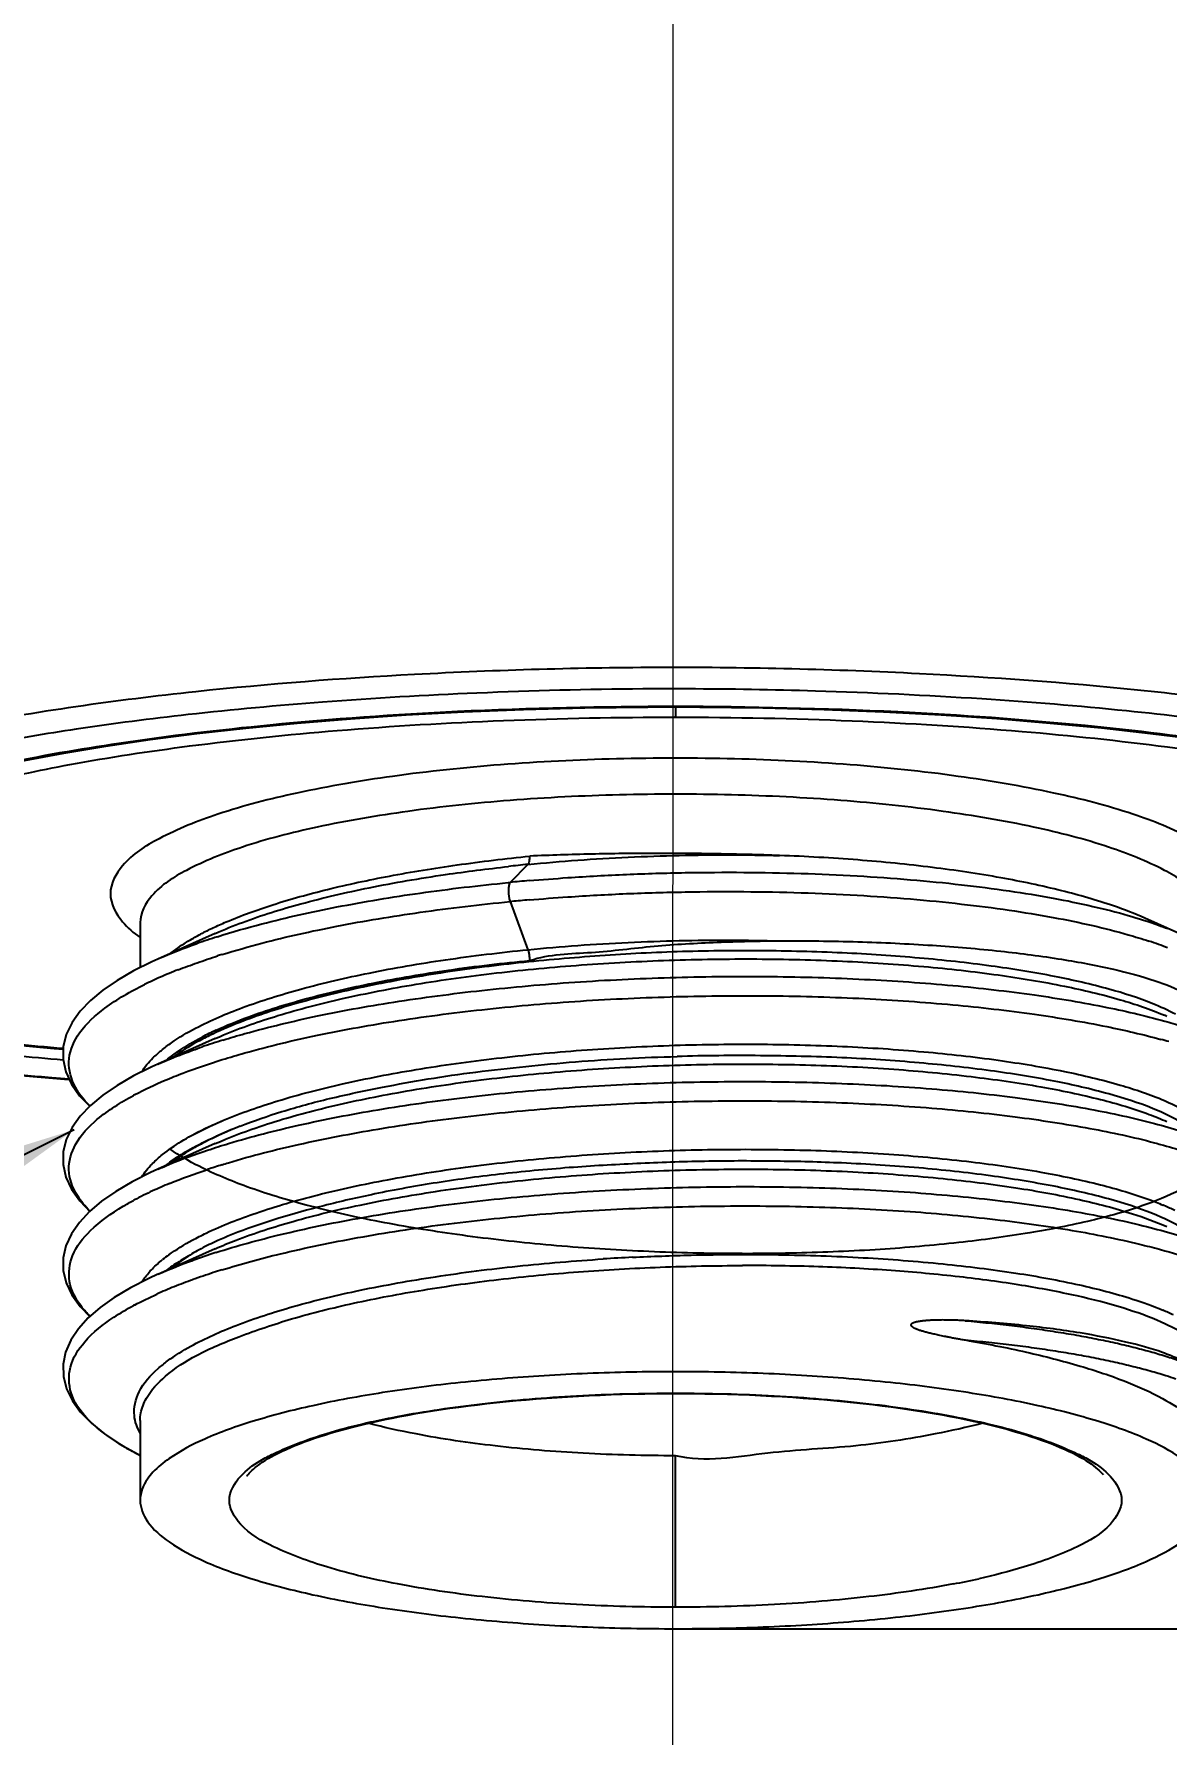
# Model space of a CAD drawing. Extents: x 11295 to 11888, y -24362 to -23942.
# Drawn here: x 11462.68 to 11481.73, y -24297.72 to -24269.13 of the extents above; entities that cross this region are included whole.
import ezdxf

# ---------------------------------------------------------------- set-up
doc = ezdxf.new("R2010")
doc.units = 0
doc.header["$MEASUREMENT"] = 0
doc.linetypes.add('CENTER', pattern=[47.5, 22, -8.5, 8.5, -8.5])
doc.layers.get('0').update_dxf_attribs({"linetype": 'CONTINUOUS'})
doc.layers.get('DEFPOINTS').update_dxf_attribs({"linetype": 'CONTINUOUS'})
doc.layers.add('\\M+5B3DF\\M+5B4E7\\M+5CFDF', color=3, linetype='CONTINUOUS', lineweight=18)
doc.layers.add('\\M+5D6D0\\M+5D0C4\\M+5CFDF', color=1, linetype='CENTER', lineweight=18)
doc.styles.add('\\M+5CAFD\\M+5D7D6', font='txt.shx')
doc.dimstyles.new('X\\M+5B3DF\\M+5B4E7\\M+5D1F9\\M+5CABD', dxfattribs={"dimtxt": 2, "dimasz": 1.5, "dimexe": 0.5, "dimexo": 0, "dimgap": 1, "dimtad": 1, "dimtoh": 1, "dimdec": 1, "dimzin": 1, "dimdsep": 46, "dimtxsty": '\\M+5CAFD\\M+5D7D6', "dimcen": 0, "dimadec": 0, "dimazin": 0, "dimtfac": 1, "dimtdec": 1, "dimtmove": 0, "dimatfit": 3, "dimfxl": 0, "dimtolj": 1, "dimtzin": 0, "dimarcsym": 0})

# ---------------------------------------------------------------- blocks, each defined once
blk = doc.blocks.new('*D3')
at = {"layer": '\\M+5B3DF\\M+5B4E7\\M+5CFDF', "color": 0, "lineweight": -2}
for p, q in [((11473.477, -24052.694), (11536.8, -24052.694)), ((11536.3, -24054.194), (11536.3, -24294.437)), ((11473.406, -24295.937), (11536.8, -24295.937))]:
    blk.add_line(p, q, dxfattribs=at)
at = {"layer": '\\M+5B3DF\\M+5B4E7\\M+5CFDF', "color": 0}
for points in [[(11536.05, -24054.194), (11536.55, -24054.194), (11536.3, -24052.694)], [(11536.05, -24294.437), (11536.55, -24294.437), (11536.3, -24295.937)]]:
    blk.add_solid(points, dxfattribs=at)
at = {"layer": 'DEFPOINTS', "color": 0}
for p in [(11473.477, -24052.694), (11473.406, -24295.937), (11536.3, -24295.937)]:
    blk.add_point(p, dxfattribs=at)
at = {"layer": '\\M+5B3DF\\M+5B4E7\\M+5CFDF', "color": 0, "insert": (11532.3, -24163.283), "char_height": 6, "attachment_point": 5, "rotation": 90, "style": '\\M+5CAFD\\M+5D7D6'}
blk.add_mtext('\\A1;243', dxfattribs=at)

msp = doc.modelspace()

# ---------------------------------------------------------------- linework, layer by layer
at = {"color": 7, "linetype": 'Continuous'}
for p, q in [((11473.466, -24280.444), (11473.466, -24280.598)), ((11473.467, -24280.436), (11473.467, -24280.44)), ((11470.985, -24283.092), (11470.686, -24283.394)), ((11470.652, -24283.397), (11470.686, -24283.394)), ((11470.686, -24283.717), (11470.715, -24283.715)), ((11470.686, -24283.717), (11470.985, -24284.525)), ((11464.466, -24284.07), (11464.466, -24284.826)), ((11481.945, -24284.256), (11481.359, -24283.995)), ((11465.73, -24284.251), (11464.763, -24284.682)), ((11465.73, -24286.018), (11464.763, -24286.449)), ((11465.73, -24287.785), (11464.763, -24288.216)), ((11465.73, -24289.552), (11464.763, -24289.983)), ((11465.275, -24289.676), (11465.149, -24289.751)), ((11481.604, -24289.56), (11481.619, -24289.564)), ((11473.466, -24291.979), (11473.466, -24291.984)), ((11464.466, -24292.437), (11464.466, -24293.778)), ((11473.466, -24295.577), (11473.466, -24293.03))]:
    msp.add_line(p, q, dxfattribs=at)
for points in [[(11459.899, -24282.04), (11460.324, -24281.891), (11460.803, -24281.747), (11461.33, -24281.607), (11461.904, -24281.472), (11462.522, -24281.343), (11463.185, -24281.22), (11463.889, -24281.103), (11464.634, -24280.994), (11465.42, -24280.893), (11466.245, -24280.801), (11467.106, -24280.717), (11468.005, -24280.643), (11468.939, -24280.58), (11469.907, -24280.527), (11470.909, -24280.487), (11471.942, -24280.459), (11473.004, -24280.446), (11473.467, -24280.444)], [(11473.467, -24280.444), (11473.873, -24280.446), (11474.933, -24280.459), (11475.965, -24280.486), (11476.966, -24280.526), (11477.933, -24280.578), (11478.866, -24280.641), (11479.765, -24280.715), (11480.627, -24280.797), (11481.452, -24280.889), (11482.239, -24280.989), (11482.986, -24281.097), (11483.692, -24281.212), (11484.357, -24281.334), (11484.979, -24281.462), (11485.557, -24281.596), (11486.089, -24281.734), (11486.571, -24281.878), (11487.001, -24282.026)], [(11464.764, -24284.682), (11464.661, -24284.728), (11464.354, -24284.882)], [(11464.354, -24284.882), (11464.078, -24285.041), (11463.837, -24285.207), (11463.63, -24285.379), (11463.457, -24285.559), (11463.321, -24285.75), (11463.225, -24285.951), (11463.174, -24286.158), (11463.172, -24286.368), (11463.218, -24286.578), (11463.312, -24286.783), (11463.449, -24286.979), (11463.619, -24287.157)], [(11459.603, -24285.696), (11459.846, -24285.756), (11460.107, -24285.811), (11460.384, -24285.863), (11460.676, -24285.911), (11460.982, -24285.956), (11461.298, -24286), (11461.625, -24286.04), (11461.962, -24286.079), (11462.307, -24286.116), (11462.661, -24286.152), (11463.023, -24286.185), (11463.174, -24286.198)], [(11459.57, -24286.301), (11460.117, -24286.382), (11460.69, -24286.456), (11461.285, -24286.524), (11461.901, -24286.587), (11462.537, -24286.646), (11463.192, -24286.699), (11463.277, -24286.706)], [(11464.357, -24286.647), (11464.082, -24286.806), (11463.839, -24286.972), (11463.632, -24287.144), (11463.459, -24287.324), (11463.321, -24287.516), (11463.225, -24287.717), (11463.174, -24287.924), (11463.172, -24288.134), (11463.219, -24288.346), (11463.313, -24288.55), (11463.45, -24288.746), (11463.618, -24288.923)], [(11464.764, -24286.449), (11464.665, -24286.494), (11464.357, -24286.647)], [(11464.765, -24288.215), (11464.641, -24288.271), (11464.334, -24288.426)], [(11464.334, -24288.426), (11464.059, -24288.587), (11463.819, -24288.754), (11463.615, -24288.927), (11463.445, -24289.108), (11463.312, -24289.299), (11463.219, -24289.5), (11463.172, -24289.706), (11463.173, -24289.915), (11463.223, -24290.125), (11463.319, -24290.327), (11463.457, -24290.521), (11463.62, -24290.691)], [(11464.766, -24289.981), (11464.613, -24290.052), (11464.305, -24290.209)], [(11464.305, -24290.209), (11464.032, -24290.371), (11463.794, -24290.54), (11463.593, -24290.714), (11463.428, -24290.896), (11463.299, -24291.088), (11463.212, -24291.288), (11463.17, -24291.493), (11463.176, -24291.701), (11463.229, -24291.908), (11463.327, -24292.108), (11463.466, -24292.299), (11463.646, -24292.484), (11463.865, -24292.662), (11464.123, -24292.834)], [(11466.266, -24293.366), (11466.264, -24293.368), (11466.266, -24293.366), (11466.272, -24293.357), (11466.283, -24293.343), (11466.297, -24293.325), (11466.317, -24293.304), (11466.341, -24293.28), (11466.369, -24293.255), (11466.401, -24293.227), (11466.437, -24293.199), (11466.476, -24293.17), (11466.52, -24293.14), (11466.566, -24293.11), (11466.617, -24293.079), (11466.671, -24293.048), (11466.728, -24293.017), (11466.789, -24292.985), (11466.853, -24292.954), (11466.921, -24292.923), (11466.992, -24292.891), (11467.066, -24292.86), (11467.144, -24292.829), (11467.225, -24292.798), (11467.309, -24292.767), (11467.397, -24292.737), (11467.488, -24292.707), (11467.582, -24292.677), (11467.68, -24292.647), (11467.78, -24292.618), (11467.885, -24292.588), (11467.992, -24292.56), (11468.103, -24292.532), (11468.216, -24292.504), (11468.333, -24292.476), (11468.454, -24292.449), (11468.577, -24292.423), (11468.704, -24292.397), (11468.833, -24292.372), (11468.966, -24292.347), (11469.102, -24292.323), (11469.241, -24292.299), (11469.383, -24292.277), (11469.527, -24292.254), (11469.675, -24292.233), (11469.826, -24292.212), (11469.979, -24292.192), (11470.135, -24292.173), (11470.294, -24292.154), (11470.455, -24292.137), (11470.619, -24292.12), (11470.786, -24292.104), (11470.955, -24292.089), (11471.126, -24292.075), (11471.299, -24292.061), (11471.475, -24292.049), (11471.653, -24292.038), (11471.833, -24292.028), (11472.015, -24292.018), (11472.199, -24292.01), (11472.384, -24292.003), (11472.571, -24291.997), (11472.76, -24291.992), (11472.95, -24291.988), (11473.142, -24291.986), (11473.334, -24291.984)], [(11473.334, -24291.984), (11473.575, -24291.984), (11473.768, -24291.986), (11473.96, -24291.988), (11474.151, -24291.992), (11474.34, -24291.996), (11474.527, -24292.002), (11474.713, -24292.009), (11474.898, -24292.018), (11475.08, -24292.027), (11475.26, -24292.037), (11475.439, -24292.048), (11475.615, -24292.06), (11475.789, -24292.073), (11475.961, -24292.087), (11476.13, -24292.102), (11476.297, -24292.118), (11476.461, -24292.135), (11476.623, -24292.153), (11476.782, -24292.171), (11476.939, -24292.19), (11477.093, -24292.21), (11477.244, -24292.231), (11477.392, -24292.252), (11477.537, -24292.275), (11477.679, -24292.298), (11477.818, -24292.321), (11477.955, -24292.345), (11478.088, -24292.37), (11478.218, -24292.395), (11478.345, -24292.421), (11478.469, -24292.447), (11478.589, -24292.474), (11478.707, -24292.502), (11478.821, -24292.529), (11478.932, -24292.558), (11479.04, -24292.586), (11479.144, -24292.615), (11479.245, -24292.645), (11479.343, -24292.675), (11479.438, -24292.705), (11479.529, -24292.735), (11479.617, -24292.766), (11479.702, -24292.796), (11479.783, -24292.827), (11479.861, -24292.858), (11479.936, -24292.89), (11480.007, -24292.921), (11480.075, -24292.952), (11480.139, -24292.984), (11480.2, -24293.015), (11480.258, -24293.046), (11480.312, -24293.077), (11480.363, -24293.108), (11480.41, -24293.139), (11480.454, -24293.169), (11480.493, -24293.198), (11480.53, -24293.226), (11480.562, -24293.254), (11480.59, -24293.279), (11480.614, -24293.303), (11480.634, -24293.325), (11480.649, -24293.342), (11480.657, -24293.353)], [(11464.123, -24292.834), (11464.42, -24293.001), (11464.466, -24293.023)]]:
    msp.add_lwpolyline(points, dxfattribs=at)
for centre, radius, start, end in [((11473.44, -24358.049), 77.907, 89.83328, 89.98156), ((11465.258, -24280.56), 8.208, 359.6071, 359.7334), ((11474.238, -24315.605), 32.676, 95.7146, 96.2929), ((11473.929, -24316.958), 33.721, 94.973, 95.5193), ((11473.933, -24317.332), 33.771, 94.9732, 95.4685), ((11469.395, -24295.71), 11.967, 107.6519, 109.3761), ((11467.894, -24288.826), 5.161, 115.2914, 117.876), ((11479.2, -24291.051), 7.032, 70.1435, 71.5369), ((11466.632, -24286.716), 2.7, 124.0485, 128.1157), ((11469.678, -24296.911), 12.889, 107.3329, 107.6681), ((11479.541, -24290.11), 6.031, 68.6117, 70.1552), ((11468.013, -24292.311), 7.996, 111.3245, 113.6196), ((11467.52, -24291.183), 6.765, 113.6243, 116.1628), ((11479.954, -24289.614), 4.346, 65.8914, 66.5217), ((11467.963, -24290.73), 5.301, 115.4243, 118.1125), ((11468.052, -24290.889), 5.518, 114.7559, 117.4781), ((11469.44, -24297.613), 12.11, 107.2057, 108.933), ((11478.6, -24297.089), 11.463, 74.0098, 74.6987), ((11466.712, -24288.608), 2.836, 125.2911, 126.7042), ((11466.921, -24291.735), 5.41, 118.0502, 118.2432), ((11468.428, -24293.355), 6.29, 111.2639, 117.1832), ((11469.212, -24295.385), 8.467, 111.2308, 114.2239), ((11467.964, -24292.465), 5.287, 117.1191, 119.2185), ((11466.594, -24290.208), 2.644, 124.8446, 128.0181), ((11469.525, -24299.982), 12.401, 107.2712, 108.4568), ((11467.1, -24293.845), 5.797, 114.7217, 118.0928), ((11467.805, -24295.373), 7.48, 112.3568, 114.7342), ((11466.799, -24293.269), 5.147, 118.1596, 118.3779), ((11479.902, -24292.933), 4.476, 66.6072, 66.8568), ((11480.083, -24292.522), 4.026, 63.785, 66.6507), ((11466.495, -24291.805), 2.649, 125.7516, 128.5669), ((11469.027, -24294.75), 6.32, 128.7085, 129.4804), ((11467.095, -24292.562), 3.412, 119.8744, 122.2264), ((11469.372, -24300.95), 11.903, 107.7823, 109.741), ((11474.596, -24326.666), 37.017, 92.8691, 93.6298), ((11468.5, -24298.823), 9.301, 109.787, 111.8567), ((11469.199, -24300.77), 11.37, 107.9457, 109.7819), ((11469.735, -24302.399), 13.085, 107.316, 107.9785), ((11468, -24297.575), 7.957, 111.8605, 114.1337), ((11466.754, -24294.957), 5.057, 118.1015, 118.3181), ((11480.019, -24294.442), 4.193, 64.2863, 66.926), ((11466.259, -24289.366), 4.072, 237.4115, 237.7876), ((11466.391, -24289.156), 4.32, 237.798, 239.5878), ((11466.494, -24288.982), 4.522, 239.576, 239.7612), ((11466.521, -24288.936), 4.575, 239.7614, 240.0488), ((11466.652, -24288.705), 4.842, 240.0634, 241.8436), ((11466.871, -24288.297), 5.304, 241.8365, 243.0214), ((11475.437, -24280.865), 14.573, 280.6891, 282.3932)]:
    msp.add_arc(centre, radius, start, end, dxfattribs=at)
for points, start_tangent, end_tangent in [([(11488.034, -24281.414), (11487.72, -24281.316), (11484.881, -24280.659), (11481.232, -24280.161), (11477.57, -24279.887), (11473.277, -24279.782), (11469.077, -24279.9), (11465.403, -24280.189), (11461.377, -24280.785), (11459.036, -24281.373), (11458.878, -24281.425)], (-0.951046, 0.309049), (-0.949379, -0.314132)), ([(11473.465, -24280.142), (11472.917, -24280.143), (11470.129, -24280.212), (11467.534, -24280.364), (11465.274, -24280.574), (11463.39, -24280.819), (11461.864, -24281.078), (11460.616, -24281.345), (11460.124, -24281.468)], (-1, 0.000321), (-0.967126, -0.254298)), ([(11486.934, -24281.501), (11486.02, -24281.277), (11484.71, -24281.013), (11483.068, -24280.753), (11481.051, -24280.512), (11478.619, -24280.311), (11475.818, -24280.178), (11473.666, -24280.142)], (-0.965753, 0.259461), (-0.999996, 0.002909)), ([(11459.744, -24282.457), (11460.54, -24282.106), (11461.713, -24281.754), (11463.286, -24281.413), (11465.297, -24281.101), (11467.78, -24280.841), (11470.574, -24280.673), (11473.466, -24280.616)], (0.869962, 0.49312), (1, -0.000392)), ([(11473.467, -24280.436), (11469.804, -24280.523), (11466.65, -24280.75), (11464.109, -24281.058), (11462.122, -24281.409), (11460.274, -24281.884), (11459.797, -24282.046)], (-0.99999, -0.004564), (-0.937027, -0.349257)), ([(11473.466, -24280.616), (11476.439, -24280.678), (11479.293, -24280.856), (11481.736, -24281.117), (11483.703, -24281.426), (11485.248, -24281.761), (11486.402, -24282.108), (11487.181, -24282.453)], (1, -0.000404), (0.866923, -0.498441)), ([(11487.144, -24282.047), (11486.673, -24281.887), (11484.836, -24281.416), (11482.871, -24281.067), (11480.352, -24280.759), (11477.203, -24280.529), (11473.467, -24280.436)], (-0.936873, 0.349671), (-0.999981, 0.006155)), ([(11482.966, -24283.584), (11482.761, -24283.114), (11482.149, -24282.66), (11481.157, -24282.247), (11479.828, -24281.892), (11478.221, -24281.611), (11476.405, -24281.417), (11474.46, -24281.318), (11472.472, -24281.318), (11470.527, -24281.417), (11468.711, -24281.611), (11467.103, -24281.892), (11465.774, -24282.247), (11464.783, -24282.66), (11464.17, -24283.114), (11463.966, -24283.584)], (0, 1), (0, -1)), ([(11482.466, -24284.07), (11482.269, -24283.621), (11481.688, -24283.192), (11480.747, -24282.801), (11479.488, -24282.465), (11477.966, -24282.2), (11476.247, -24282.016), (11474.407, -24281.923), (11472.525, -24281.923), (11470.685, -24282.016), (11468.966, -24282.2), (11467.444, -24282.465), (11466.185, -24282.801), (11465.244, -24283.192), (11464.663, -24283.621), (11464.466, -24284.07)], (0, 1), (0, -1)), ([(11465.689, -24284.16), (11465.915, -24284.058), (11466.695, -24283.77), (11467.615, -24283.512), (11468.656, -24283.287), (11469.796, -24283.1), (11471.017, -24282.953)], (0.903841, 0.427869), (0.994999, 0.099887)), ([(11470.985, -24283.092), (11471.822, -24283.02), (11472.673, -24282.97), (11473.529, -24282.94), (11474.379, -24282.931), (11475.216, -24282.942)], (0.995026, 0.099612), (0.99968, -0.025286)), ([(11471.012, -24282.953), (11471.009, -24283.015), (11470.999, -24283.064), (11470.985, -24283.092)], (0.005193, -0.999987), (-0.704695, -0.70951)), ([(11475.216, -24282.942), (11474.166, -24282.914), (11473.107, -24282.906), (11472.053, -24282.918), (11471.017, -24282.953)], (-0.999357, 0.03586), (-0.998872, -0.047487)), ([(11481.359, -24283.995), (11480.831, -24283.789), (11479.959, -24283.534), (11478.937, -24283.317), (11477.785, -24283.143), (11476.534, -24283.017), (11475.216, -24282.942)], (-0.913355, 0.407164), (-0.999357, 0.03586)), ([(11465.73, -24284.251), (11466.188, -24284.065), (11467.169, -24283.754), (11468.316, -24283.484), (11469.599, -24283.262), (11470.657, -24283.127)], (0.913216, 0.407476), (0.99397, 0.109649)), ([(11471.006, -24283.364), (11471.654, -24283.314), (11472.64, -24283.259), (11473.63, -24283.23), (11474.613, -24283.225), (11475.579, -24283.243), (11476.518, -24283.285), (11477.419, -24283.348), (11478.275, -24283.433), (11479.075, -24283.537), (11479.814, -24283.658), (11480.483, -24283.796), (11481.076, -24283.949)], (0.996234, 0.086711), (0.961256, -0.275657)), ([(11465.766, -24284.306), (11466.512, -24284.091), (11467.773, -24283.807), (11469.176, -24283.572), (11470.652, -24283.397)], (0.952827, 0.303515), (0.995275, 0.097094)), ([(11470.686, -24283.394), (11470.669, -24283.431), (11470.659, -24283.494), (11470.659, -24283.573), (11470.669, -24283.652), (11470.686, -24283.717)], (-0.704695, -0.70951), (0.347345, -0.937737)), ([(11463.966, -24283.584), (11464.17, -24284.055), (11464.461, -24284.317)], (0, -1), (0.817436, -0.576019)), ([(11465.838, -24284.608), (11466.512, -24284.415), (11467.773, -24284.13), (11469.176, -24283.896), (11470.686, -24283.717)], (0.954586, 0.297936), (0.995361, 0.096206)), ([(11471.006, -24283.688), (11471.654, -24283.638), (11472.64, -24283.583), (11473.63, -24283.554), (11474.613, -24283.549), (11475.579, -24283.567), (11476.518, -24283.609), (11477.419, -24283.672), (11478.275, -24283.757), (11479.075, -24283.86), (11479.814, -24283.982), (11480.483, -24284.12), (11481.076, -24284.273), (11481.427, -24284.381)], (0.996234, 0.086711), (0.948457, -0.316905)), ([(11481.076, -24283.949), (11481.588, -24284.113), (11481.741, -24284.17)], (0.961256, -0.275657), (0.930974, -0.365087)), ([(11465.12, -24284.479), (11465.291, -24284.371), (11465.481, -24284.264)], (0.827844, 0.560959), (0.883626, 0.468193)), ([(11470.985, -24284.525), (11471.822, -24284.453), (11472.673, -24284.403), (11473.529, -24284.373), (11474.379, -24284.364), (11475.216, -24284.376)], (0.995026, 0.099612), (0.99968, -0.025286)), ([(11471.015, -24284.707), (11472.053, -24284.57), (11473.107, -24284.466), (11474.167, -24284.4), (11475.216, -24284.376)], (0.947016, 0.321185), (0.99999, 0.004489)), ([(11475.216, -24284.376), (11476.534, -24284.392), (11477.785, -24284.451), (11478.936, -24284.55), (11479.958, -24284.686), (11480.83, -24284.854), (11481.53, -24285.046), (11482.045, -24285.26), (11482.361, -24285.486), (11482.466, -24285.716)], (0.99999, 0.004489), (0, -1)), ([(11464.764, -24284.681), (11465.425, -24284.421)], (0.913187, 0.407541), (0.943263, 0.332046)), ([(11465.105, -24284.863), (11465.425, -24284.745), (11465.766, -24284.63)], (0.931307, 0.364235), (0.952827, 0.303515)), ([(11465.399, -24285.844), (11466.188, -24285.498), (11467.169, -24285.187), (11468.316, -24284.917), (11469.599, -24284.695), (11470.985, -24284.525)], (0.884877, 0.465824), (0.995026, 0.099612)), ([(11473.496, -24284.56), (11472.109, -24284.634), (11470.744, -24284.757), (11469.436, -24284.93), (11468.215, -24285.154), (11467.127, -24285.42), (11466.209, -24285.721), (11465.687, -24285.942)], (-0.999539, -0.030363), (-0.902903, -0.429843)), ([(11465.73, -24286.018), (11465.869, -24285.958), (11466.78, -24285.633), (11467.869, -24285.347), (11469.105, -24285.106), (11470.456, -24284.916), (11471.887, -24284.781), (11473.359, -24284.702), (11474.834, -24284.681), (11476.274, -24284.717), (11477.639, -24284.808), (11478.894, -24284.95), (11480.005, -24285.138), (11480.944, -24285.366), (11481.686, -24285.628)], (0.913596, 0.406622), (0.91718, -0.398472)), ([(11470.985, -24284.525), (11470.999, -24284.576), (11471.008, -24284.638), (11471.012, -24284.711)], (0.347345, -0.937737), (-0.000408, -1)), ([(11481.87, -24285.61), (11481.489, -24285.432), (11480.754, -24285.188), (11479.841, -24284.975), (11478.771, -24284.799), (11477.571, -24284.666), (11476.271, -24284.579), (11474.901, -24284.544), (11473.496, -24284.56)], (-0.880001, 0.474972), (-0.999539, -0.030358)), ([(11465.742, -24285.878), (11466.277, -24285.658), (11467.243, -24285.353), (11468.385, -24285.086), (11469.658, -24284.867), (11471.015, -24284.707)], (0.907846, 0.419305), (0.9957, 0.092641)), ([(11463.624, -24287.152), (11463.351, -24286.784), (11463.272, -24286.353), (11463.448, -24285.925), (11463.873, -24285.508), (11464.538, -24285.111)], (-0.715581, 0.69853), (0.897305, 0.441412)), ([(11465.858, -24286.044), (11466.226, -24285.936), (11467.447, -24285.639), (11468.818, -24285.392), (11470.305, -24285.199), (11471.87, -24285.064), (11473.476, -24284.99), (11475.081, -24284.976), (11476.646, -24285.023), (11478.131, -24285.127), (11479.501, -24285.286), (11480.72, -24285.494), (11481.758, -24285.745), (11482.059, -24285.837)], (0.955137, 0.296165), (0.951618, -0.307284)), ([(11465.846, -24286.372), (11466.226, -24286.26), (11467.447, -24285.963), (11468.818, -24285.716), (11470.305, -24285.523), (11471.87, -24285.388), (11473.476, -24285.314), (11475.081, -24285.3), (11476.646, -24285.347), (11478.131, -24285.451), (11479.501, -24285.61), (11480.72, -24285.818), (11481.625, -24286.032)], (0.954841, 0.297116), (0.964539, -0.263941)), ([(11463.174, -24286.188), (11462.747, -24286.15), (11462.319, -24286.107), (11461.883, -24286.06), (11461.46, -24286.009), (11461.061, -24285.956), (11460.668, -24285.897), (11460.261, -24285.826), (11459.838, -24285.737), (11459.7, -24285.702)], (-0.996239, 0.086652), (-0.967003, 0.254764)), ([(11463.174, -24286.38), (11462.341, -24286.305), (11461.375, -24286.201), (11460.541, -24286.091), (11459.837, -24285.976)], (-0.996578, 0.082663), (-0.983182, 0.18263)), ([(11464.681, -24286.345), (11464.823, -24286.217), (11464.991, -24286.09)], (0.709347, 0.70486), (0.819343, 0.573304)), ([(11464.842, -24287.968), (11465.157, -24287.748), (11465.869, -24287.391), (11466.78, -24287.066), (11467.869, -24286.78), (11469.105, -24286.54), (11470.456, -24286.35), (11471.887, -24286.214), (11473.359, -24286.135), (11474.834, -24286.114), (11476.274, -24286.15), (11477.639, -24286.241), (11478.894, -24286.383), (11480.005, -24286.571), (11480.944, -24286.8), (11481.686, -24287.061), (11482.21, -24287.347), (11482.504, -24287.649), (11482.559, -24287.957), (11482.374, -24288.264), (11481.954, -24288.558), (11481.309, -24288.832), (11480.458, -24289.076), (11479.422, -24289.284), (11478.229, -24289.447), (11476.91, -24289.562), (11475.5, -24289.624), (11474.037, -24289.629), (11472.558, -24289.576), (11471.103, -24289.467), (11469.711, -24289.301), (11468.418, -24289.083), (11467.258, -24288.817), (11466.262, -24288.509), (11465.457, -24288.166), (11464.967, -24287.874)], (0.776653, 0.629929), (-0.814271, 0.580485)), ([(11465.371, -24287.626), (11465.869, -24287.391), (11466.78, -24287.066), (11467.869, -24286.78), (11469.105, -24286.54), (11470.456, -24286.35), (11471.887, -24286.214), (11473.359, -24286.135), (11474.834, -24286.114), (11476.274, -24286.15), (11477.639, -24286.241), (11478.894, -24286.383), (11480.005, -24286.571), (11480.944, -24286.8), (11481.686, -24287.061), (11482.21, -24287.347), (11482.504, -24287.649), (11482.559, -24287.957), (11482.374, -24288.264), (11481.954, -24288.558), (11481.309, -24288.832), (11480.458, -24289.076), (11479.422, -24289.284), (11478.229, -24289.447), (11476.91, -24289.562), (11475.5, -24289.624), (11474.037, -24289.629), (11472.558, -24289.576), (11471.103, -24289.467), (11469.711, -24289.301), (11468.418, -24289.083), (11467.258, -24288.817), (11466.262, -24288.509), (11465.457, -24288.166), (11464.967, -24287.874)], (0.881509, 0.472168), (-0.814271, 0.580485)), ([(11464.991, -24286.09), (11465.399, -24285.844)], (0.819343, 0.573304), (0.884877, 0.465824)), ([(11465.465, -24286.054), (11465.074, -24286.293)], (-0.881751, -0.471716), (-0.816157, -0.57783)), ([(11465.101, -24286.235), (11465.506, -24285.993)], (0.823221, 0.567721), (0.886908, 0.461946)), ([(11459.268, -24286.238), (11459.783, -24286.322), (11460.322, -24286.398), (11460.811, -24286.459), (11461.255, -24286.51), (11461.674, -24286.554), (11462.091, -24286.595), (11462.522, -24286.634), (11462.979, -24286.673), (11463.272, -24286.696)], (0.984967, -0.172744), (0.997071, -0.07648)), ([(11464.494, -24286.576), (11464.681, -24286.345)], (0.522278, 0.852775), (0.709347, 0.70486)), ([(11464.764, -24286.448), (11465.186, -24286.275), (11465.511, -24286.157)], (0.913454, 0.406942), (0.945776, 0.324821)), ([(11464.884, -24286.72), (11465.186, -24286.599), (11465.846, -24286.372)], (0.920602, 0.390502), (0.954841, 0.297116)), ([(11464.902, -24286.385), (11464.934, -24286.359), (11465.101, -24286.235)], (0.768099, 0.640332), (0.823221, 0.567721)), ([(11470.949, -24286.489), (11471.786, -24286.409), (11472.638, -24286.353), (11473.492, -24286.32)], (0.993847, 0.110765), (0.999656, 0.026246)), ([(11482.025, -24287.461), (11481.486, -24287.193), (11480.75, -24286.949), (11479.835, -24286.735), (11478.764, -24286.56), (11477.564, -24286.427), (11476.263, -24286.341), (11474.893, -24286.306), (11473.492, -24286.32)], (-0.848289, 0.529534), (-0.999535, -0.030488)), ([(11465.73, -24287.785), (11466.416, -24287.517), (11467.442, -24287.216), (11468.626, -24286.958), (11469.938, -24286.748), (11471.343, -24286.592), (11472.805, -24286.492), (11474.284, -24286.449), (11475.741, -24286.464), (11477.138, -24286.534), (11478.438, -24286.658), (11479.607, -24286.829), (11480.614, -24287.043), (11481.432, -24287.293), (11481.729, -24287.414)], (0.913027, 0.407898), (0.912656, -0.408728)), ([(11468.542, -24286.838), (11469.306, -24286.698), (11470.112, -24286.581), (11470.949, -24286.489)], (0.979773, 0.200111), (0.995642, 0.093259)), ([(11463.624, -24288.919), (11463.41, -24288.656), (11463.268, -24288.227), (11463.381, -24287.797), (11463.745, -24287.376), (11464.352, -24286.974), (11464.361, -24286.969)], (-0.713854, 0.700295), (0.880946, 0.473217)), ([(11464.377, -24286.961), (11464.884, -24286.72)], (0.882534, 0.470248), (0.920602, 0.390502)), ([(11465.599, -24287.895), (11465.951, -24287.783), (11467.13, -24287.475), (11468.467, -24287.215), (11469.928, -24287.008), (11471.478, -24286.859), (11473.077, -24286.769), (11474.686, -24286.741), (11476.265, -24286.773), (11477.774, -24286.863), (11479.175, -24287.009), (11480.434, -24287.205), (11481.52, -24287.446), (11482.404, -24287.725), (11482.697, -24287.845)], (0.948488, 0.316814), (0.912933, -0.408109)), ([(11466.147, -24287.493), (11466.848, -24287.246), (11467.65, -24287.027), (11468.542, -24286.838)], (0.927993, 0.372598), (0.983115, 0.182989)), ([(11465.843, -24288.14), (11465.951, -24288.106), (11467.13, -24287.799), (11468.467, -24287.539), (11469.928, -24287.332), (11471.478, -24287.183), (11473.077, -24287.093), (11474.686, -24287.065), (11476.265, -24287.097), (11477.774, -24287.187), (11479.175, -24287.333), (11480.434, -24287.529), (11481.52, -24287.77), (11481.622, -24287.798)], (0.95484, 0.297121), (0.964823, -0.262902)), ([(11465.383, -24287.836), (11465.554, -24287.75), (11465.739, -24287.664)], (0.88534, 0.464944), (0.911769, 0.410704)), ([(11481.622, -24287.798), (11482.404, -24288.049)], (0.964823, -0.262902), (0.934653, -0.355561)), ([(11464.674, -24288.12), (11464.842, -24287.968)], (0.701947, 0.712229), (0.776653, 0.629929)), ([(11464.765, -24288.215), (11464.96, -24288.131), (11465.599, -24287.895)], (0.913804, 0.406155), (0.948488, 0.316814)), ([(11464.899, -24288.153), (11465.083, -24288.013)], (0.761892, 0.647704), (0.826645, 0.562723)), ([(11465.083, -24288.013), (11465.383, -24287.836)], (0.826645, 0.562723), (0.88534, 0.464944)), ([(11465.383, -24287.851), (11465.084, -24288.038)], (-0.87227, -0.489025), (-0.820103, -0.572216)), ([(11465.343, -24289.408), (11465.577, -24289.288), (11466.416, -24288.951), (11467.442, -24288.649), (11468.626, -24288.391), (11469.938, -24288.181), (11471.343, -24288.025), (11472.805, -24287.925), (11474.284, -24287.882), (11475.741, -24287.897), (11477.138, -24287.968), (11478.438, -24288.091), (11479.607, -24288.262), (11480.614, -24288.477), (11481.432, -24288.726), (11481.661, -24288.817)], (0.878577, 0.477601), (0.919523, -0.393037)), ([(11476.26, -24288.11), (11475.158, -24288.08), (11474.026, -24288.081), (11472.885, -24288.117), (11471.753, -24288.183)], (-0.999113, 0.042111), (-0.997415, -0.071859)), ([(11482.025, -24289.228), (11481.485, -24288.959), (11480.748, -24288.715), (11479.832, -24288.502), (11478.76, -24288.326), (11477.558, -24288.193), (11476.26, -24288.11)], (-0.848455, 0.529267), (-0.998965, 0.045476)), ([(11464.494, -24288.342), (11464.666, -24288.128), (11464.674, -24288.12)], (0.533681, 0.845686), (0.701947, 0.712229)), ([(11464.96, -24288.455), (11465.599, -24288.218)], (0.924475, 0.381243), (0.948488, 0.316814)), ([(11465.73, -24289.551), (11466.079, -24289.407), (11467.037, -24289.091), (11468.165, -24288.816), (11469.434, -24288.588), (11470.808, -24288.411), (11472.253, -24288.289), (11473.73, -24288.225), (11475.2, -24288.218), (11476.624, -24288.268), (11477.965, -24288.372), (11479.187, -24288.526), (11480.258, -24288.725), (11481.149, -24288.963), (11481.729, -24289.18)], (0.913406, 0.407049), (0.913089, -0.40776)), ([(11471.753, -24288.183), (11470.579, -24288.291), (11469.457, -24288.441), (11468.409, -24288.631)], (-0.997411, -0.071912), (-0.979058, -0.203582)), ([(11465.737, -24289.616), (11466.823, -24289.314), (11468.124, -24289.041), (11469.558, -24288.821), (11471.089, -24288.657), (11472.68, -24288.553), (11474.29, -24288.509), (11475.88, -24288.526), (11477.409, -24288.602), (11478.841, -24288.735), (11480.138, -24288.919), (11481.269, -24289.15), (11482.206, -24289.42), (11482.697, -24289.612)], (0.952173, 0.305558), (0.913105, -0.407724)), ([(11468.409, -24288.631), (11467.553, -24288.828), (11466.783, -24289.043), (11466.109, -24289.275)], (-0.978852, -0.204571), (-0.933705, -0.358043)), ([(11463.625, -24290.687), (11463.483, -24290.528), (11463.28, -24290.1), (11463.33, -24289.669), (11463.632, -24289.246), (11464.18, -24288.838), (11464.353, -24288.74)], (-0.710037, 0.704164), (0.87983, 0.475289)), ([(11465.84, -24289.907), (11466.823, -24289.637), (11468.124, -24289.365), (11469.558, -24289.145), (11471.089, -24288.981), (11472.68, -24288.877), (11474.29, -24288.833), (11475.88, -24288.85), (11477.409, -24288.926), (11478.841, -24289.059), (11480.138, -24289.243), (11481.269, -24289.474), (11481.604, -24289.56)], (0.954665, 0.297682), (0.965078, -0.261964)), ([(11464.947, -24289.655), (11465.343, -24289.408)], (0.810852, 0.585251), (0.878577, 0.477601)), ([(11465.659, -24289.466), (11465.395, -24289.604)], (-0.901131, -0.433546), (-0.866944, -0.498405)), ([(11466.109, -24289.275), (11465.659, -24289.466)], (-0.936602, -0.350395), (-0.901131, -0.433546)), ([(11464.672, -24289.887), (11464.843, -24289.734)], (0.698668, 0.715446), (0.781121, 0.62438)), ([(11464.766, -24289.981), (11465.351, -24289.747)], (0.913573, 0.406675), (0.940779, 0.33902)), ([(11465.149, -24289.751), (11464.924, -24289.901), (11464.899, -24289.921)], (-0.856947, -0.515405), (-0.776684, -0.62989)), ([(11464.925, -24291.438), (11465.316, -24291.19), (11466.079, -24290.84), (11467.037, -24290.524), (11468.165, -24290.249), (11469.434, -24290.021), (11470.808, -24289.844), (11472.253, -24289.723)], (0.802541, 0.596597), (0.997993, 0.063324)), ([(11465.275, -24289.676), (11465.075, -24289.819)], (-0.856606, -0.515971), (-0.78119, -0.624294)), ([(11472.744, -24289.695), (11473.73, -24289.658), (11475.2, -24289.652), (11476.624, -24289.702), (11477.965, -24289.806), (11479.187, -24289.96), (11480.258, -24290.159), (11481.149, -24290.396), (11481.662, -24290.584)], (0.998746, 0.05007), (0.91977, -0.392459)), ([(11481.619, -24289.564), (11482.206, -24289.744), (11482.47, -24289.841)], (0.964713, -0.263305), (0.930974, -0.365085)), ([(11464.478, -24292.312), (11464.573, -24292.062), (11464.891, -24291.695), (11465.413, -24291.344), (11466.126, -24291.03), (11467.013, -24290.731), (11468.054, -24290.467), (11469.223, -24290.245), (11470.492, -24290.068), (11471.833, -24289.939), (11473.211, -24289.861), (11474.595, -24289.834)], (0.19278, 0.981242), (0.999999, 0.001167)), ([(11464.495, -24290.109), (11464.541, -24290.042), (11464.672, -24289.887)], (0.530681, 0.847572), (0.698668, 0.715446)), ([(11482.3, -24291.209), (11482.093, -24291.035), (11481.633, -24290.784), (11481.004, -24290.552), (11480.217, -24290.345), (11479.29, -24290.167), (11478.241, -24290.024), (11477.093, -24289.918), (11475.869, -24289.854), (11474.595, -24289.834)], (-0.678921, 0.734211), (-0.999999, -0.001167)), ([(11464.372, -24290.497), (11464.747, -24290.314)], (0.882113, 0.471038), (0.912406, 0.409286)), ([(11464.066, -24292.797), (11463.572, -24292.399), (11463.306, -24291.973), (11463.294, -24291.542), (11463.534, -24291.116), (11464.023, -24290.703), (11464.355, -24290.506)], (-0.842547, 0.538623), (0.880326, 0.47437)), ([(11478.337, -24290.761), (11478.253, -24290.756), (11478.176, -24290.753), (11478.106, -24290.751), (11478.043, -24290.75), (11477.985, -24290.749), (11477.933, -24290.749), (11477.887, -24290.75), (11477.845, -24290.751), (11477.807, -24290.752), (11477.774, -24290.754), (11477.743, -24290.755), (11477.716, -24290.757), (11477.691, -24290.759), (11477.667, -24290.761), (11477.646, -24290.763), (11477.624, -24290.765), (11477.604, -24290.768), (11477.583, -24290.77), (11477.562, -24290.774), (11477.54, -24290.777), (11477.519, -24290.782), (11477.499, -24290.786), (11477.48, -24290.792), (11477.462, -24290.798), (11477.447, -24290.805), (11477.434, -24290.814), (11477.425, -24290.825), (11477.424, -24290.838), (11477.432, -24290.85), (11477.443, -24290.86), (11477.456, -24290.869), (11477.471, -24290.877), (11477.488, -24290.885), (11477.506, -24290.894), (11477.527, -24290.902), (11477.548, -24290.909), (11477.571, -24290.917), (11477.597, -24290.925), (11477.623, -24290.933), (11477.652, -24290.942), (11477.683, -24290.95), (11477.715, -24290.958), (11477.749, -24290.967), (11477.784, -24290.975), (11477.822, -24290.984), (11477.863, -24290.993), (11477.907, -24291.003), (11477.954, -24291.013), (11478.005, -24291.023), (11478.061, -24291.034), (11478.122, -24291.046), (11478.188, -24291.058), (11478.259, -24291.071), (11478.337, -24291.085)], (-0.998165, 0.060555), (0.985219, -0.171297)), ([(11481.917, -24291.402), (11481.654, -24291.296), (11481.04, -24291.119), (11480.272, -24290.967), (11479.365, -24290.846), (11478.337, -24290.761)], (-0.911121, 0.41214), (-0.998165, 0.060555)), ([(11478.337, -24290.761), (11478.734, -24290.799), (11479.12, -24290.843), (11479.494, -24290.891), (11479.857, -24290.945), (11480.206, -24291.003), (11480.54, -24291.066), (11480.858, -24291.132), (11481.16, -24291.204), (11481.445, -24291.279), (11481.711, -24291.357), (11481.958, -24291.44), (11482.184, -24291.525), (11482.354, -24291.598)], (0.99604, -0.088909), (0.911975, -0.410246)), ([(11478.337, -24291.085), (11479.365, -24291.289), (11480.272, -24291.524), (11481.039, -24291.784), (11481.654, -24292.067), (11482.102, -24292.366), (11482.375, -24292.676), (11482.466, -24292.989)], (0.985219, -0.171297), (0, -1)), ([(11478.337, -24291.085), (11478.734, -24291.123), (11479.12, -24291.167), (11479.494, -24291.215), (11479.857, -24291.269), (11480.206, -24291.327), (11480.54, -24291.389)], (0.99604, -0.088909), (0.980863, -0.194699)), ([(11464.369, -24292.357), (11464.449, -24291.957), (11464.767, -24291.565), (11464.925, -24291.438)], (-0.092721, 0.995692), (0.802541, 0.596597)), ([(11480.54, -24291.389), (11480.858, -24291.456), (11481.16, -24291.528), (11481.445, -24291.603), (11481.711, -24291.681), (11481.877, -24291.736)], (0.980863, -0.194699), (0.94663, -0.322321)), ([(11482.249, -24293.305), (11481.978, -24293.077), (11481.381, -24292.75), (11480.568, -24292.452), (11479.561, -24292.189), (11478.388, -24291.97), (11477.081, -24291.801), (11475.675, -24291.685), (11474.209, -24291.626), (11472.723, -24291.626), (11471.257, -24291.685), (11469.851, -24291.801), (11468.543, -24291.97), (11467.37, -24292.189), (11466.364, -24292.452), (11465.551, -24292.75), (11464.954, -24293.077), (11464.682, -24293.305)], (-0.677643, 0.735391), (-0.677643, -0.735391)), ([(11466.483, -24293.115), (11466.709, -24292.997), (11467.603, -24292.656), (11468.792, -24292.371), (11470.214, -24292.157), (11471.803, -24292.023), (11473.466, -24291.979)], (0.861182, 0.508297), (1, -0.000093)), ([(11473.466, -24291.979), (11475.128, -24292.023), (11476.717, -24292.156), (11478.139, -24292.371), (11479.328, -24292.656), (11480.222, -24292.997), (11480.449, -24293.115)], (1, 0.000165), (0.861216, -0.508238)), ([(11464.465, -24292.653), (11464.369, -24292.357)], (-0.479129, 0.877745), (-0.092721, 0.995692)), ([(11464.466, -24292.437), (11464.478, -24292.312)], (0, 1), (0.19278, 0.981242)), ([(11473.466, -24293.03), (11471.916, -24292.989), (11470.434, -24292.865), (11469.106, -24292.665), (11468.301, -24292.485)], (-1, -0.000003), (-0.966914, 0.255103)), ([(11478.631, -24292.485), (11477.83, -24292.664), (11476.5, -24292.864), (11475.017, -24292.988), (11473.466, -24293.03)], (-0.967247, -0.253836), (-0.970978, 0.23917)), ([(11473.466, -24295.577), (11471.803, -24295.532), (11470.214, -24295.399), (11468.793, -24295.185), (11467.604, -24294.9), (11466.709, -24294.559), (11466.154, -24294.178), (11465.966, -24293.778), (11466.154, -24293.377), (11466.483, -24293.115)], (-1, -0.000165), (0.861182, 0.508297)), ([(11480.449, -24293.115), (11480.778, -24293.377), (11480.966, -24293.778), (11480.778, -24294.178), (11480.222, -24294.559), (11479.328, -24294.9), (11478.564, -24295.098)], (0.861216, -0.508238), (-0.976526, -0.215401)), ([(11464.682, -24293.305), (11464.589, -24293.422), (11464.466, -24293.778)], (-0.677643, -0.735391), (0, -1)), ([(11464.466, -24293.778), (11464.589, -24294.133), (11464.954, -24294.479), (11465.551, -24294.806), (11466.364, -24295.104), (11467.37, -24295.366), (11468.543, -24295.585), (11469.851, -24295.755), (11471.257, -24295.871), (11472.723, -24295.93), (11474.209, -24295.93), (11475.675, -24295.871), (11477.081, -24295.755), (11478.388, -24295.585), (11479.561, -24295.366), (11480.568, -24295.104), (11481.381, -24294.806), (11481.978, -24294.479), (11482.343, -24294.133), (11482.451, -24293.897)], (0, -1), (0.234796, 0.972045)), ([(11478.14, -24295.185), (11476.718, -24295.399), (11475.129, -24295.532), (11473.466, -24295.577)], (-0.9825, -0.186264), (-1, 0.000093))]:
    msp.add_spline(points, degree=3, dxfattribs=dict(at, start_tangent=start_tangent, end_tangent=end_tangent))
at = {"layer": '\\M+5D6D0\\M+5D0C4\\M+5CFDF', "ltscale": 3}
msp.add_line((11473.421, -24303.521), (11473.478, -24048.904), dxfattribs=at)

# ---------------------------------------------------------------- dimensions: what is measured, and where the dimension line sits
at = {"layer": '\\M+5B3DF\\M+5B4E7\\M+5CFDF'}
dim = msp.add_linear_dim(base=(11536.3, -24295.937), p1=(11473.477, -24052.694), p2=(11473.406, -24295.937), angle=90, text='243', dimstyle='X\\M+5B3DF\\M+5B4E7\\M+5D1F9\\M+5CABD', override={"dimtxt": 6}, dxfattribs=at)
dim.commit()
dim.dimension.update_dxf_attribs({"geometry": '*D3', "text_midpoint": (11536.3, -24163.283), "dimtype": 128})

# ---------------------------------------------------------------- leaders
msp.add_leader([(11463.354, -24287.552), (11450.623, -24293.931), (11399.54, -24293.931)], dimstyle='X\\M+5B3DF\\M+5B4E7\\M+5D1F9\\M+5CABD', override={"dimtxt": 6}, dxfattribs=at)

doc.saveas('drawing.dxf')
